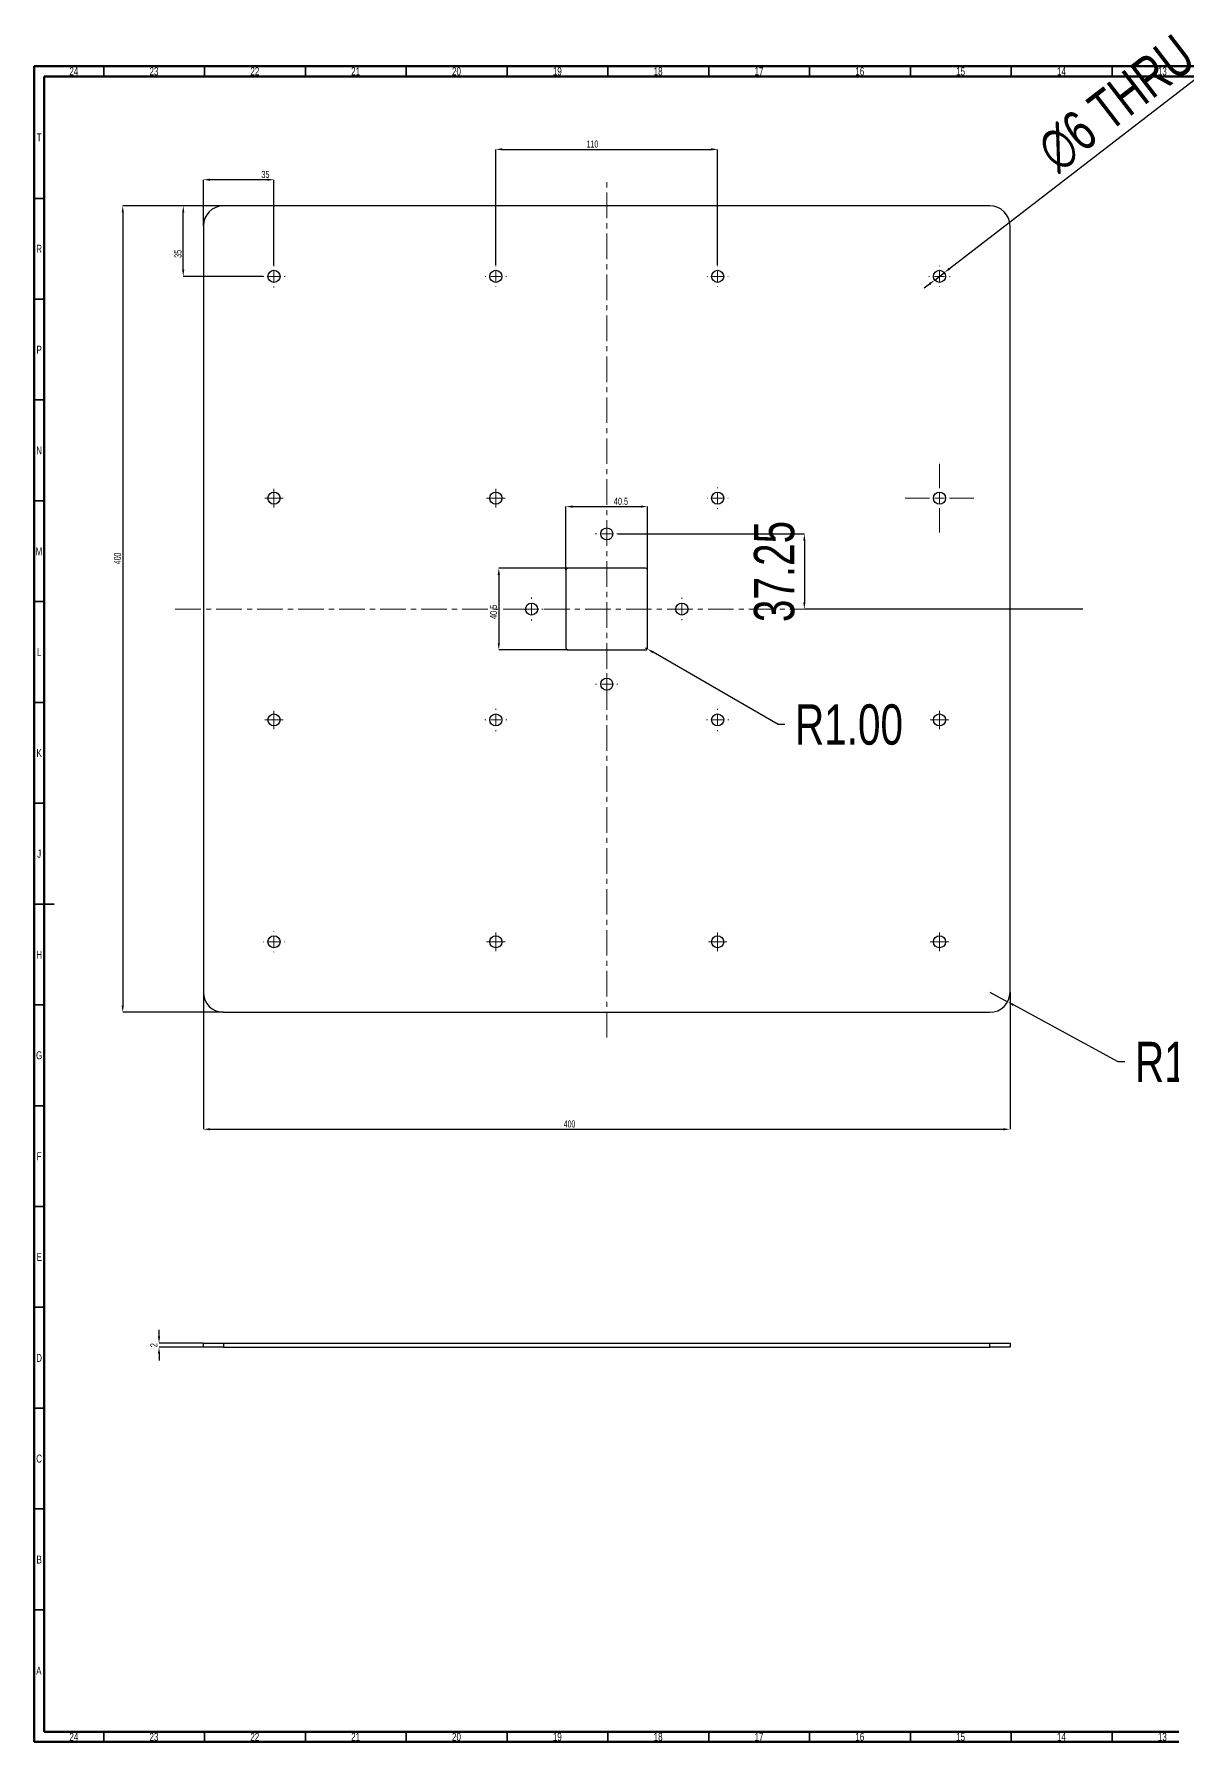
# Model space of a CAD drawing. Header units: inches. Extents: x 1517 to 7040, y -2638 to 1148.
# Drawn here: x 5871 to 6436, y 301 to 1148 of the extents above; entities that cross this region are included whole.
import ezdxf

# ---------------------------------------------------------------- set-up
doc = ezdxf.new("R2010")
doc.units = ezdxf.units.IN
doc.header["$MEASUREMENT"] = 0
doc.linetypes.add('CENTERX2', pattern=[20.32, 12.7, -2.54, 2.54, -2.54])
doc.styles.add('SLDTEXTSTYLE0', font='TXT', dxfattribs={"width": 0.75})
doc.styles.add('SLDTEXTSTYLE3', font='TXT', dxfattribs={"width": 0.75})
doc.styles.add('SLDTEXTSTYLE8', font='TXT', dxfattribs={"width": 0.589474})
doc.dimstyles.new('SLDDIMSTYLE0', dxfattribs={"dimtxt": 3.5, "dimasz": 3.302, "dimexe": 0, "dimexo": 0.0625, "dimgap": 0.875, "dimtad": 1, "dimrnd": 1e-09, "dimzin": 12, "dimdsep": 46, "dimtxsty": 'SLDTEXTSTYLE3', "dimsah": 1, "dimcen": 0.09, "dimadec": 0, "dimazin": 3, "dimtfac": 1, "dimtofl": 0, "dimtmove": 0, "dimatfit": 3, "dimfxl": 0, "dimfrac": 2, "dimtolj": 1, "dimtzin": 12, "dimarcsym": 0})
doc.dimstyles.new('SLDDIMSTYLE1', dxfattribs={"dimtxt": 3.5, "dimasz": 3.302, "dimexe": 0, "dimexo": 0.0625, "dimgap": 0.875, "dimtad": 1, "dimrnd": 1e-09, "dimzin": 12, "dimdsep": 46, "dimtxsty": 'SLDTEXTSTYLE8', "dimsah": 1, "dimcen": 0.09, "dimadec": 0, "dimazin": 3, "dimtfac": 1, "dimtofl": 0, "dimtmove": 0, "dimatfit": 3, "dimfxl": 0, "dimfrac": 2, "dimtolj": 1, "dimtzin": 12, "dimarcsym": 0})
doc.dimstyles.new('SLDDIMSTYLE2', dxfattribs={"dimtxt": 20, "dimasz": 3.302, "dimexe": 0, "dimexo": 0.0625, "dimgap": 5, "dimtad": 0, "dimtih": 1, "dimtoh": 1, "dimrnd": 1e-09, "dimzin": 4, "dimdsep": 46, "dimtxsty": 'SLDTEXTSTYLE0', "dimblk1": 'NONE', "dimsah": 1, "dimcen": 0, "dimadec": 0, "dimazin": 1, "dimtfac": 1, "dimtmove": 0, "dimatfit": 3, "dimldrblk": 'NONE', "dimfxl": 0, "dimfrac": 2, "dimtolj": 1, "dimtzin": 12, "dimarcsym": 0})
doc.dimstyles.new('SLDDIMSTYLE3', dxfattribs={"dimtxt": 20, "dimasz": 3.302, "dimexe": 0, "dimexo": 0.0625, "dimgap": 5, "dimtad": 1, "dimrnd": 1e-09, "dimzin": 12, "dimdsep": 46, "dimtxsty": 'SLDTEXTSTYLE0', "dimsah": 1, "dimcen": 0.09, "dimadec": 0, "dimazin": 3, "dimtfac": 1, "dimtmove": 0, "dimatfit": 0, "dimfxl": 0, "dimfrac": 2, "dimtolj": 1, "dimtzin": 12, "dimarcsym": 0})
doc.dimstyles.new('SLDDIMSTYLE4', dxfattribs={"dimtxt": 20, "dimasz": 3.302, "dimexe": 0, "dimexo": 0.0625, "dimgap": 5, "dimtad": 1, "dimrnd": 1e-09, "dimzin": 4, "dimdsep": 46, "dimtxsty": 'SLDTEXTSTYLE0', "dimsah": 1, "dimcen": 0, "dimadec": 0, "dimazin": 1, "dimtfac": 1, "dimtofl": 0, "dimtmove": 0, "dimatfit": 3, "dimfxl": 0, "dimfrac": 2, "dimtolj": 1, "dimtzin": 12, "dimarcsym": 0})

# ---------------------------------------------------------------- blocks, each defined once
blk = doc.blocks.new('*D675')
at = {"color": 0, "linetype": 'Continuous', "lineweight": -2, "transparency": 16777216}
for p, q in [((5932.88, 502.39), (5932.88, 505.69)), ((5954.82, 499.09), (5932.88, 499.09)), ((5954.82, 497.09), (5932.88, 497.09)), ((5932.88, 493.79), (5932.88, 490.48))]:
    blk.add_line(p, q, dxfattribs=at)
at = {"color": 0, "linetype": 'Continuous', "transparency": 16777216}
for points in [[(5932.33, 502.39), (5933.43, 502.39), (5932.88, 499.09)], [(5932.33, 493.79), (5933.43, 493.79), (5932.88, 497.09)]]:
    blk.add_solid(points, dxfattribs=at)
at = {"layer": 'Defpoints', "color": 0, "linetype": 'Continuous', "transparency": 16777216}
for p in [(5932.88, 497.09), (5954.88, 499.09), (5954.88, 497.09)]:
    blk.add_point(p, dxfattribs=at)
at = {"color": 0, "linetype": 'Continuous', "lineweight": 18, "transparency": 16777216, "insert": (5928.51, 498.09), "char_height": 3.5, "attachment_point": 2, "rotation": 90, "style": 'SLDTEXTSTYLE3'}
blk.add_mtext('\\A1;2', dxfattribs=at)
blk = doc.blocks.new('*D676')
at = {"color": 0, "linetype": 'Continuous', "lineweight": -2, "transparency": 16777216}
for p, q in [((5964.82, 1063.16), (5914.88, 1063.16)), ((5914.88, 1059.86), (5914.88, 666.46)), ((5964.82, 663.16), (5914.88, 663.16))]:
    blk.add_line(p, q, dxfattribs=at)
at = {"color": 0, "linetype": 'Continuous', "transparency": 16777216}
for points in [[(5914.33, 1059.86), (5915.43, 1059.86), (5914.88, 1063.16)], [(5914.33, 666.46), (5915.43, 666.46), (5914.88, 663.16)]]:
    blk.add_solid(points, dxfattribs=at)
at = {"layer": 'Defpoints', "color": 0, "linetype": 'Continuous', "transparency": 16777216}
for p in [(5964.88, 1063.16), (5914.88, 663.16), (5964.88, 663.16)]:
    blk.add_point(p, dxfattribs=at)
at = {"color": 0, "linetype": 'Continuous', "lineweight": 18, "transparency": 16777216, "insert": (5910.51, 888.28), "char_height": 3.5, "attachment_point": 2, "rotation": 90, "style": 'SLDTEXTSTYLE8'}
blk.add_mtext('\\A1;400', dxfattribs=at)
blk = doc.blocks.new('*D677')
at = {"color": 0, "linetype": 'Continuous', "lineweight": -2, "transparency": 16777216}
for p, q in [((5954.88, 673.1), (5954.88, 605.16)), ((6354.88, 673.1), (6354.88, 605.16)), ((5958.18, 605.16), (6351.58, 605.16))]:
    blk.add_line(p, q, dxfattribs=at)
at = {"color": 0, "linetype": 'Continuous', "transparency": 16777216}
for points in [[(5958.18, 605.71), (5958.18, 604.61), (5954.88, 605.16)], [(6351.58, 605.71), (6351.58, 604.61), (6354.88, 605.16)]]:
    blk.add_solid(points, dxfattribs=at)
at = {"layer": 'Defpoints', "color": 0, "linetype": 'Continuous', "transparency": 16777216}
for p in [(5954.88, 673.16), (6354.88, 673.16), (6354.88, 605.16)]:
    blk.add_point(p, dxfattribs=at)
at = {"color": 0, "linetype": 'Continuous', "lineweight": 18, "transparency": 16777216, "insert": (6136.44, 609.54), "char_height": 3.5, "attachment_point": 2, "style": 'SLDTEXTSTYLE8'}
blk.add_mtext('\\A1;400', dxfattribs=at)
blk = doc.blocks.new('*D678')
at = {"color": 0, "linetype": 'Continuous', "lineweight": -2, "transparency": 16777216}
for p, q in [((6344.88, 673.16), (6353.67, 668.38)), ((6408.54, 638.54), (6356.57, 666.81)), ((6411.84, 638.54), (6408.54, 638.54))]:
    blk.add_line(p, q, dxfattribs=at)
at = {"color": 0, "linetype": 'Continuous', "transparency": 16777216}
blk.add_solid([(6356.83, 667.29), (6356.31, 666.32), (6353.67, 668.38)], dxfattribs=at)
at = {"layer": 'Defpoints', "color": 0, "linetype": 'Continuous', "transparency": 16777216}
for p in [(6344.88, 673.16), (6353.67, 668.38)]:
    blk.add_point(p, dxfattribs=at)
at = {"color": 0, "linetype": 'Continuous', "lineweight": 18, "transparency": 16777216, "insert": (6416.84, 648.54), "char_height": 20, "attachment_point": 1, "style": 'SLDTEXTSTYLE0'}
blk.add_mtext('\\A1;R10.00', dxfattribs=at)
blk = doc.blocks.new('_None')
blk = doc.blocks.new('*D679')
at = {"color": 0, "linetype": 'Continuous', "lineweight": -2, "transparency": 16777216}
for p, q in [((5954.88, 1053.22), (5954.88, 1076.09)), ((5986.58, 1076.09), (5958.18, 1076.09)), ((5989.88, 1033.72), (5989.88, 1076.09))]:
    blk.add_line(p, q, dxfattribs=at)
at = {"color": 0, "linetype": 'Continuous', "transparency": 16777216}
for points in [[(5958.18, 1076.64), (5958.18, 1075.54), (5954.88, 1076.09)], [(5986.58, 1076.64), (5986.58, 1075.54), (5989.88, 1076.09)]]:
    blk.add_solid(points, dxfattribs=at)
at = {"layer": 'Defpoints', "color": 0, "linetype": 'Continuous', "transparency": 16777216}
for p in [(5954.88, 1076.09), (5954.88, 1053.16), (5989.88, 1033.66)]:
    blk.add_point(p, dxfattribs=at)
at = {"color": 0, "linetype": 'Continuous', "lineweight": 18, "transparency": 16777216, "insert": (5985.64, 1080.46), "char_height": 3.5, "attachment_point": 2, "style": 'SLDTEXTSTYLE3'}
blk.add_mtext('\\A1;35', dxfattribs=at)
blk = doc.blocks.new('*D680')
at = {"color": 0, "linetype": 'Continuous', "lineweight": -2, "transparency": 16777216}
for p, q in [((5964.82, 1063.16), (5944.88, 1063.16)), ((5944.88, 1031.46), (5944.88, 1059.86)), ((5984.32, 1028.16), (5944.88, 1028.16))]:
    blk.add_line(p, q, dxfattribs=at)
at = {"color": 0, "linetype": 'Continuous', "transparency": 16777216}
for points in [[(5944.33, 1059.86), (5945.43, 1059.86), (5944.88, 1063.16)], [(5944.33, 1031.46), (5945.43, 1031.46), (5944.88, 1028.16)]]:
    blk.add_solid(points, dxfattribs=at)
at = {"layer": 'Defpoints', "color": 0, "linetype": 'Continuous', "transparency": 16777216}
for p in [(5944.88, 1063.16), (5964.88, 1063.16), (5984.38, 1028.16)]:
    blk.add_point(p, dxfattribs=at)
at = {"color": 0, "linetype": 'Continuous', "lineweight": 18, "transparency": 16777216, "insert": (5940.51, 1039.33), "char_height": 3.5, "attachment_point": 2, "rotation": 90, "style": 'SLDTEXTSTYLE3'}
blk.add_mtext('\\A1;35', dxfattribs=at)
blk = doc.blocks.new('*D681')
at = {"color": 0, "linetype": 'Continuous', "lineweight": -2, "transparency": 16777216}
for p, q in [((6099.88, 1033.72), (6099.88, 1091.16)), ((6103.18, 1091.16), (6206.58, 1091.16)), ((6209.88, 1033.72), (6209.88, 1091.16))]:
    blk.add_line(p, q, dxfattribs=at)
at = {"color": 0, "linetype": 'Continuous', "transparency": 16777216}
for points in [[(6103.18, 1091.71), (6103.18, 1090.61), (6099.88, 1091.16)], [(6206.58, 1091.71), (6206.58, 1090.61), (6209.88, 1091.16)]]:
    blk.add_solid(points, dxfattribs=at)
at = {"layer": 'Defpoints', "color": 0, "linetype": 'Continuous', "transparency": 16777216}
for p in [(6209.88, 1091.16), (6099.88, 1033.66), (6209.88, 1033.66)]:
    blk.add_point(p, dxfattribs=at)
at = {"color": 0, "linetype": 'Continuous', "lineweight": 18, "transparency": 16777216, "insert": (6147.81, 1095.54), "char_height": 3.5, "attachment_point": 2, "style": 'SLDTEXTSTYLE8'}
blk.add_mtext('\\A1;110', dxfattribs=at)
blk = doc.blocks.new('*D682')
at = {"color": 0, "linetype": 'Continuous', "lineweight": -2, "transparency": 16777216}
for p, q in [((6324.87, 1032.01), (6464.67, 1139.83)), ((6317.51, 1026.33), (6322.26, 1029.99)), ((6314.89, 1024.31), (6312.28, 1022.3))]:
    blk.add_line(p, q, dxfattribs=at)
at = {"color": 0, "linetype": 'Continuous', "transparency": 16777216}
for points in [[(6314.56, 1024.75), (6315.23, 1023.88), (6317.51, 1026.33)], [(6324.54, 1032.45), (6325.21, 1031.57), (6322.26, 1029.99)]]:
    blk.add_solid(points, dxfattribs=at)
at = {"layer": 'Defpoints', "color": 0, "linetype": 'Continuous', "transparency": 16777216}
for p in [(6317.51, 1026.33), (6322.26, 1029.99)]:
    blk.add_point(p, dxfattribs=at)
at = {"color": 0, "linetype": 'Continuous', "lineweight": 18, "transparency": 16777216, "insert": (6366.26, 1095.5), "char_height": 20, "attachment_point": 1, "rotation": 37.64025, "style": 'SLDTEXTSTYLE0'}
blk.add_mtext('\\A1;∅6 THRU', dxfattribs=at)
blk = doc.blocks.new('*D683')
at = {"color": 0, "linetype": 'Continuous', "lineweight": -2, "transparency": 16777216}
for p, q in [((6174.13, 843.91), (6175, 843.41)), ((6239.97, 805.9), (6177.86, 841.76)), ((6243.27, 805.9), (6239.97, 805.9))]:
    blk.add_line(p, q, dxfattribs=at)
at = {"color": 0, "linetype": 'Continuous', "transparency": 16777216}
blk.add_solid([(6178.13, 842.24), (6177.58, 841.28), (6175, 843.41)], dxfattribs=at)
at = {"layer": 'Defpoints', "color": 0, "linetype": 'Continuous', "transparency": 16777216}
for p in [(6174.13, 843.91), (6175, 843.41)]:
    blk.add_point(p, dxfattribs=at)
at = {"color": 0, "linetype": 'Continuous', "lineweight": 18, "transparency": 16777216, "insert": (6248.27, 815.9), "char_height": 20, "attachment_point": 1, "style": 'SLDTEXTSTYLE0'}
blk.add_mtext('\\A1;R1.00', dxfattribs=at)
blk = doc.blocks.new('*D684')
at = {"color": 0, "linetype": 'Continuous', "lineweight": -2, "transparency": 16777216}
for p, q in [((6134.63, 882.47), (6134.63, 913.98)), ((6137.93, 913.98), (6171.83, 913.98)), ((6175.13, 882.47), (6175.13, 913.98))]:
    blk.add_line(p, q, dxfattribs=at)
at = {"color": 0, "linetype": 'Continuous', "transparency": 16777216}
for points in [[(6137.93, 914.53), (6137.93, 913.43), (6134.63, 913.98)], [(6171.83, 914.53), (6171.83, 913.43), (6175.13, 913.98)]]:
    blk.add_solid(points, dxfattribs=at)
at = {"layer": 'Defpoints', "color": 0, "linetype": 'Continuous', "transparency": 16777216}
for p in [(6175.13, 913.98), (6134.63, 882.41), (6175.13, 882.41)]:
    blk.add_point(p, dxfattribs=at)
at = {"color": 0, "linetype": 'Continuous', "lineweight": 18, "transparency": 16777216, "insert": (6161.93, 918.36), "char_height": 3.5, "attachment_point": 2, "style": 'SLDTEXTSTYLE3'}
blk.add_mtext('\\A1;40.5', dxfattribs=at)
blk = doc.blocks.new('*D685')
at = {"color": 0, "linetype": 'Continuous', "lineweight": -2, "transparency": 16777216}
for p, q in [((6135.57, 883.41), (6101.36, 883.41)), ((6101.36, 880.11), (6101.36, 846.21)), ((6135.57, 842.91), (6101.36, 842.91))]:
    blk.add_line(p, q, dxfattribs=at)
at = {"color": 0, "linetype": 'Continuous', "transparency": 16777216}
for points in [[(6100.81, 880.11), (6101.91, 880.11), (6101.36, 883.41)], [(6100.81, 846.21), (6101.91, 846.21), (6101.36, 842.91)]]:
    blk.add_solid(points, dxfattribs=at)
at = {"layer": 'Defpoints', "color": 0, "linetype": 'Continuous', "transparency": 16777216}
for p in [(6135.63, 883.41), (6101.36, 842.91), (6135.63, 842.91)]:
    blk.add_point(p, dxfattribs=at)
at = {"color": 0, "linetype": 'Continuous', "lineweight": 18, "transparency": 16777216, "insert": (6096.98, 861.78), "char_height": 3.5, "attachment_point": 2, "rotation": 90, "style": 'SLDTEXTSTYLE3'}
blk.add_mtext('\\A1;40.5', dxfattribs=at)
blk = doc.blocks.new('*D686')
at = {"color": 0, "linetype": 'Continuous', "lineweight": -2, "transparency": 16777216}
for p, q in [((6160.45, 900.41), (6252.88, 900.41)), ((6252.88, 897.11), (6252.88, 866.46)), ((6390.91, 863.16), (6252.88, 863.16))]:
    blk.add_line(p, q, dxfattribs=at)
at = {"color": 0, "linetype": 'Continuous', "transparency": 16777216}
for points in [[(6252.33, 897.11), (6253.43, 897.11), (6252.88, 900.41)], [(6252.33, 866.46), (6253.43, 866.46), (6252.88, 863.16)]]:
    blk.add_solid(points, dxfattribs=at)
at = {"layer": 'Defpoints', "color": 0, "linetype": 'Continuous', "transparency": 16777216}
for p in [(6160.38, 900.41), (6252.88, 863.16), (6390.98, 863.16)]:
    blk.add_point(p, dxfattribs=at)
at = {"color": 0, "linetype": 'Continuous', "lineweight": 18, "transparency": 16777216, "insert": (6227.88, 881.79), "char_height": 20, "attachment_point": 2, "rotation": 90, "style": 'SLDTEXTSTYLE0'}
blk.add_mtext('\\A1;37.25', dxfattribs=at)
blk = doc.blocks.new('SW_CENTERMARKSYMBOL_0')
at = {"color": 0, "linetype": 'Continuous', "lineweight": 18}
for p, q in [((-5, 0), (-5.5, 0)), ((0, 0), (-2.5, 0)), ((0, 5), (0, 5.5)), ((0, 0), (0, 2.5)), ((0, 0), (0, -2.5)), ((0, 0), (2.5, 0)), ((5, 0), (5.5, 0)), ((0, -5), (0, -5.5))]:
    blk.add_line(p, q, dxfattribs=at)
blk = doc.blocks.new('SW_CENTERMARKSYMBOL_1')
at = {"color": 0, "linetype": 'Continuous', "lineweight": 18}
for p, q in [((-5, 0), (-5.5, 0)), ((0, 0), (-2.5, 0)), ((0, 5), (0, 5.5)), ((0, 0), (0, 2.5)), ((0, 0), (0, -2.5)), ((0, 0), (2.5, 0)), ((5, 0), (5.5, 0)), ((0, -5), (0, -5.5))]:
    blk.add_line(p, q, dxfattribs=at)
blk = doc.blocks.new('SW_CENTERMARKSYMBOL_2')
at = {"color": 0, "linetype": 'Continuous', "lineweight": 18}
for p, q in [((-5, 0), (-5.75, 0)), ((0, 0), (-2.5, 0)), ((0, 5), (0, 5.75)), ((0, 0), (0, 2.5)), ((0, 0), (0, -2.5)), ((0, 0), (2.5, 0)), ((5, 0), (5.75, 0)), ((0, -5), (0, -5.75))]:
    blk.add_line(p, q, dxfattribs=at)
blk = doc.blocks.new('SW_CENTERMARKSYMBOL_3')
at = {"color": 0, "linetype": 'Continuous', "lineweight": 18}
for p, q in [((-5, 0), (-5.75, 0)), ((0, 0), (-2.5, 0)), ((0, 5), (0, 5.75)), ((0, 0), (0, 2.5)), ((0, 0), (0, -2.5)), ((0, 0), (2.5, 0)), ((5, 0), (5.75, 0)), ((0, -5), (0, -5.75))]:
    blk.add_line(p, q, dxfattribs=at)
blk = doc.blocks.new('SW_CENTERMARKSYMBOL_4')
at = {"color": 0, "linetype": 'Continuous', "lineweight": 18}
for p, q in [((-5, 0), (-5.5, 0)), ((0, 0), (-2.5, 0)), ((0, 5), (0, 5.5)), ((0, 0), (0, 2.5)), ((0, 0), (0, -2.5)), ((0, 0), (2.5, 0)), ((5, 0), (5.5, 0)), ((0, -5), (0, -5.5))]:
    blk.add_line(p, q, dxfattribs=at)
blk = doc.blocks.new('SW_CENTERMARKSYMBOL_5')
at = {"color": 0, "linetype": 'Continuous', "lineweight": 0}
for p, q in [((-5, 0), (-5.25, 0)), ((0, 0), (-2.5, 0)), ((0, 5), (0, 5.25)), ((0, 0), (0, 2.5)), ((0, 0), (0, -2.5)), ((0, 0), (2.5, 0)), ((5, 0), (5.25, 0)), ((0, -5), (0, -5.25))]:
    blk.add_line(p, q, dxfattribs=at)
blk = doc.blocks.new('SW_CENTERMARKSYMBOL_6')
at = {"color": 0, "linetype": 'Continuous', "lineweight": 0}
for p, q in [((-2.5, 0), (-4.6, 0)), ((0, 0), (-2.5, 0)), ((0, 2.5), (0, 4.6)), ((0, 0), (0, 2.5)), ((0, 0), (0, -2.5)), ((0, 0), (2.5, 0)), ((2.5, 0), (4.6, 0)), ((0, -2.5), (0, -4.6))]:
    blk.add_line(p, q, dxfattribs=at)
blk = doc.blocks.new('SW_CENTERMARKSYMBOL_7')
at = {"color": 0, "linetype": 'Continuous', "lineweight": 0}
for p, q in [((-2.5, 0), (-4.6, 0)), ((0, 0), (-2.5, 0)), ((0, 2.5), (0, 4.6)), ((0, 0), (0, 2.5)), ((0, 0), (0, -2.5)), ((0, 0), (2.5, 0)), ((2.5, 0), (4.6, 0)), ((0, -2.5), (0, -4.6))]:
    blk.add_line(p, q, dxfattribs=at)
blk = doc.blocks.new('SW_CENTERMARKSYMBOL_8')
at = {"color": 0, "linetype": 'Continuous', "lineweight": 0}
for p, q in [((-2.5, 0), (-4.6, 0)), ((0, 0), (-2.5, 0)), ((0, 2.5), (0, 4.6)), ((0, 0), (0, 2.5)), ((0, 0), (0, -2.5)), ((0, 0), (2.5, 0)), ((2.5, 0), (4.6, 0)), ((0, -2.5), (0, -4.6))]:
    blk.add_line(p, q, dxfattribs=at)
blk = doc.blocks.new('SW_CENTERMARKSYMBOL_9')
at = {"color": 0, "linetype": 'Continuous', "lineweight": 0}
for p, q in [((-2.5, 0), (-4.6, 0)), ((0, 0), (-2.5, 0)), ((0, 2.5), (0, 4.6)), ((0, 0), (0, 2.5)), ((0, 0), (0, -2.5)), ((0, 0), (2.5, 0)), ((2.5, 0), (4.6, 0)), ((0, -2.5), (0, -4.6))]:
    blk.add_line(p, q, dxfattribs=at)
blk = doc.blocks.new('SW_CENTERMARKSYMBOL_10')
at = {"color": 0, "linetype": 'Continuous', "lineweight": 0}
for p, q in [((-2.5, 0), (-4.6, 0)), ((0, 0), (-2.5, 0)), ((0, 2.5), (0, 4.6)), ((0, 0), (0, 2.5)), ((0, 0), (0, -2.5)), ((0, 0), (2.5, 0)), ((2.5, 0), (4.6, 0)), ((0, -2.5), (0, -4.6))]:
    blk.add_line(p, q, dxfattribs=at)
blk = doc.blocks.new('SW_CENTERMARKSYMBOL_11')
at = {"color": 0, "linetype": 'Continuous', "lineweight": 0}
for p, q in [((-2.5, 0), (-4.6, 0)), ((0, 0), (-2.5, 0)), ((0, 2.5), (0, 4.6)), ((0, 0), (0, 2.5)), ((0, 0), (0, -2.5)), ((0, 0), (2.5, 0)), ((2.5, 0), (4.6, 0)), ((0, -2.5), (0, -4.6))]:
    blk.add_line(p, q, dxfattribs=at)
blk = doc.blocks.new('SW_CENTERMARKSYMBOL_12')
at = {"color": 0, "linetype": 'Continuous', "lineweight": 0}
for p, q in [((-2.5, 0), (-4.6, 0)), ((0, 0), (-2.5, 0)), ((0, 2.5), (0, 4.6)), ((0, 0), (0, 2.5)), ((0, 0), (0, -2.5)), ((0, 0), (2.5, 0)), ((2.5, 0), (4.6, 0)), ((0, -2.5), (0, -4.6))]:
    blk.add_line(p, q, dxfattribs=at)
blk = doc.blocks.new('SW_CENTERMARKSYMBOL_13')
at = {"color": 0, "linetype": 'Continuous', "lineweight": 0}
for p, q in [((-5, 0), (-5.25, 0)), ((0, 0), (-2.5, 0)), ((0, 5), (0, 5.25)), ((0, 0), (0, 2.5)), ((0, 0), (0, -2.5)), ((0, 0), (2.5, 0)), ((5, 0), (5.25, 0)), ((0, -5), (0, -5.25))]:
    blk.add_line(p, q, dxfattribs=at)
blk = doc.blocks.new('SW_CENTERMARKSYMBOL_14')
at = {"color": 0, "linetype": 'Continuous', "lineweight": 0}
for p, q in [((-5, 0), (-5.25, 0)), ((0, 0), (-2.5, 0)), ((0, 5), (0, 5.25)), ((0, 0), (0, 2.5)), ((0, 0), (0, -2.5)), ((0, 0), (2.5, 0)), ((5, 0), (5.25, 0)), ((0, -5), (0, -5.25))]:
    blk.add_line(p, q, dxfattribs=at)
blk = doc.blocks.new('SW_CENTERMARKSYMBOL_15')
at = {"color": 0, "linetype": 'Continuous', "lineweight": 0}
for p, q in [((-5, 0), (-5.25, 0)), ((0, 0), (-2.5, 0)), ((0, 5), (0, 5.25)), ((0, 0), (0, 2.5)), ((0, 0), (0, -2.5)), ((0, 0), (2.5, 0)), ((5, 0), (5.25, 0)), ((0, -5), (0, -5.25))]:
    blk.add_line(p, q, dxfattribs=at)
blk = doc.blocks.new('SW_CENTERMARKSYMBOL_16')
at = {"color": 0, "linetype": 'Continuous', "lineweight": 0}
for p, q in [((-5, 0), (-5.25, 0)), ((0, 0), (-2.5, 0)), ((0, 5), (0, 5.25)), ((0, 0), (0, 2.5)), ((0, 0), (0, -2.5)), ((0, 0), (2.5, 0)), ((5, 0), (5.25, 0)), ((0, -5), (0, -5.25))]:
    blk.add_line(p, q, dxfattribs=at)
blk = doc.blocks.new('SW_CENTERMARKSYMBOL_17')
at = {"color": 0, "linetype": 'Continuous', "lineweight": 0}
for p, q in [((0, 5), (0, 17)), ((-5, 0), (-17, 0)), ((0, 0), (-2.5, 0)), ((0, 0), (0, 2.5)), ((0, 0), (0, -2.5)), ((0, 0), (2.5, 0)), ((5, 0), (17, 0)), ((0, -5), (0, -17))]:
    blk.add_line(p, q, dxfattribs=at)
blk = doc.blocks.new('SW_CENTERMARKSYMBOL_18')
at = {"color": 0, "linetype": 'Continuous', "lineweight": 18}
for p, q in [((-5, 0), (-5.5, 0)), ((0, 0), (-2.5, 0)), ((0, 5), (0, 5.5)), ((0, 0), (0, 2.5)), ((0, 0), (0, -2.5)), ((0, 0), (2.5, 0)), ((5, 0), (5.5, 0)), ((0, -5), (0, -5.5))]:
    blk.add_line(p, q, dxfattribs=at)
blk = doc.blocks.new('SW_CENTERMARKSYMBOL_19')
at = {"color": 0, "linetype": 'Continuous', "lineweight": 18}
for p, q in [((-5, 0), (-5.5, 0)), ((0, 0), (-2.5, 0)), ((0, 5), (0, 5.5)), ((0, 0), (0, 2.5)), ((0, 0), (0, -2.5)), ((0, 0), (2.5, 0)), ((5, 0), (5.5, 0)), ((0, -5), (0, -5.5))]:
    blk.add_line(p, q, dxfattribs=at)

msp = doc.modelspace()

# ---------------------------------------------------------------- linework, layer by layer
at = {"color": 7, "linetype": 'Continuous', "lineweight": 70}
for p, q in [((5870.956, 301.345), (5870.956, 1132.345)), ((5870.956, 1132.345), (7039.956, 1132.345)), ((5875.956, 306.345), (5875.956, 1127.345)), ((5875.956, 1127.345), (7034.956, 1127.345)), ((7034.956, 306.345), (5875.956, 306.345)), ((7039.956, 301.345), (5870.956, 301.345))]:
    msp.add_line(p, q, dxfattribs=at)
at = {"color": 7, "linetype": 'Continuous', "lineweight": 35}
for p, q in [((5905.456, 1127.345), (5905.456, 1132.345)), ((5955.456, 1127.345), (5955.456, 1132.345)), ((6005.456, 1127.345), (6005.456, 1132.345)), ((6055.456, 1127.345), (6055.456, 1132.345)), ((6105.456, 1127.345), (6105.456, 1132.345)), ((6155.456, 1127.345), (6155.456, 1132.345)), ((6205.456, 1127.345), (6205.456, 1132.345)), ((6255.456, 1127.345), (6255.456, 1132.345)), ((6305.456, 1127.345), (6305.456, 1132.345)), ((6355.456, 1127.345), (6355.456, 1132.345)), ((6405.456, 1127.345), (6405.456, 1132.345)), ((5875.956, 1066.845), (5870.956, 1066.845)), ((5875.956, 1016.845), (5870.956, 1016.845)), ((5875.956, 966.845), (5870.956, 966.845)), ((5875.956, 916.845), (5870.956, 916.845)), ((5875.956, 866.845), (5870.956, 866.845)), ((5875.956, 816.845), (5870.956, 816.845)), ((5875.956, 766.845), (5870.956, 766.845)), ((5870.956, 716.845), (5880.956, 716.845)), ((5875.956, 716.845), (5870.956, 716.845)), ((5875.956, 666.845), (5870.956, 666.845)), ((5875.956, 616.845), (5870.956, 616.845)), ((5875.956, 566.845), (5870.956, 566.845)), ((5875.956, 516.845), (5870.956, 516.845)), ((5875.956, 466.845), (5870.956, 466.845)), ((5875.956, 416.845), (5870.956, 416.845)), ((5875.956, 366.845), (5870.956, 366.845)), ((5905.456, 306.345), (5905.456, 301.345)), ((5955.456, 306.345), (5955.456, 301.345)), ((6005.456, 306.345), (6005.456, 301.345)), ((6055.456, 306.345), (6055.456, 301.345)), ((6105.456, 306.345), (6105.456, 301.345)), ((6155.456, 306.345), (6155.456, 301.345)), ((6205.456, 306.345), (6205.456, 301.345)), ((6255.456, 306.345), (6255.456, 301.345)), ((6305.456, 306.345), (6305.456, 301.345)), ((6355.456, 306.345), (6355.456, 301.345)), ((6405.456, 306.345), (6405.456, 301.345))]:
    msp.add_line(p, q, dxfattribs=at)
at = {"color": 7, "linetype": 'CENTERX2', "lineweight": 18}
for p, q in [((6154.883, 650.642), (6154.883, 1075.206)), ((5940.944, 863.162), (6390.977, 863.162))]:
    msp.add_line(p, q, dxfattribs=at)
at = {"color": 7, "linetype": 'Continuous', "lineweight": 25}
for p, q in [((6344.883, 1063.162), (5964.883, 1063.162)), ((5954.883, 1053.162), (5954.883, 673.162)), ((6354.883, 673.162), (6354.883, 1053.162)), ((6134.633, 882.412), (6134.633, 843.912)), ((6174.133, 883.412), (6135.633, 883.412)), ((6175.133, 843.912), (6175.133, 882.412)), ((6135.633, 842.912), (6174.133, 842.912)), ((5964.883, 663.162), (6344.883, 663.162)), ((5954.883, 497.088), (5954.883, 499.088)), ((5954.883, 499.088), (5964.883, 499.088)), ((5964.883, 497.088), (5954.883, 497.088)), ((5964.883, 499.088), (5964.883, 497.088)), ((5964.883, 499.088), (6344.883, 499.088)), ((5964.883, 497.088), (6344.883, 497.088)), ((6344.883, 497.088), (6344.883, 499.088)), ((6344.883, 499.088), (6354.883, 499.088)), ((6354.883, 497.088), (6344.883, 497.088)), ((6354.883, 499.088), (6354.883, 497.088))]:
    msp.add_line(p, q, dxfattribs=at)
for centre in [(5989.883, 1028.162), (6099.883, 1028.162), (6209.883, 1028.162), (6319.883, 1028.162), (5989.883, 918.162), (6099.883, 918.162), (6209.883, 918.162), (6319.883, 918.162), (6154.883, 900.412), (6117.633, 863.162), (6192.133, 863.162), (6154.883, 825.912), (5989.883, 808.162), (6099.883, 808.162), (6209.883, 808.162), (6319.883, 808.162), (5989.883, 698.162), (6099.883, 698.162), (6209.883, 698.162), (6319.883, 698.162)]:
    msp.add_circle(centre, 3, dxfattribs=at)
for centre, radius, start, end in [((5964.883, 1053.162), 10, 90, 180), ((6344.883, 1053.162), 10, 0, 90), ((6135.633, 882.412), 1, 90, 180), ((6174.133, 882.412), 1, 0, 90), ((6135.633, 843.912), 1, 180, 270), ((6174.133, 843.912), 1, 270, 0), ((5964.883, 673.162), 10, 180, 270), ((6344.883, 673.162), 10, 270, 0)]:
    msp.add_arc(centre, radius, start, end, dxfattribs=at)

# ---------------------------------------------------------------- block references
at = {"color": 7, "linetype": 'Continuous', "lineweight": 0}
for name, p in [('SW_CENTERMARKSYMBOL_4', (5989.883, 1028.162)), ('SW_CENTERMARKSYMBOL_15', (6099.883, 1028.162)), ('SW_CENTERMARKSYMBOL_14', (6209.883, 1028.162)), ('SW_CENTERMARKSYMBOL_13', (6319.883, 1028.162)), ('SW_CENTERMARKSYMBOL_17', (6319.883, 918.162)), ('SW_CENTERMARKSYMBOL_16', (6209.883, 918.162)), ('SW_CENTERMARKSYMBOL_7', (5989.883, 918.162)), ('SW_CENTERMARKSYMBOL_12', (6099.883, 918.162)), ('SW_CENTERMARKSYMBOL_2', (6154.883, 900.412)), ('SW_CENTERMARKSYMBOL_3', (6117.633, 863.162)), ('SW_CENTERMARKSYMBOL_1', (6192.133, 863.162)), ('SW_CENTERMARKSYMBOL_0', (6154.883, 825.912)), ('SW_CENTERMARKSYMBOL_18', (6099.883, 808.162)), ('SW_CENTERMARKSYMBOL_19', (6209.883, 808.162)), ('SW_CENTERMARKSYMBOL_6', (5989.883, 808.162)), ('SW_CENTERMARKSYMBOL_8', (6319.883, 808.162)), ('SW_CENTERMARKSYMBOL_5', (5989.883, 698.162)), ('SW_CENTERMARKSYMBOL_9', (6099.883, 698.162)), ('SW_CENTERMARKSYMBOL_10', (6209.883, 698.162)), ('SW_CENTERMARKSYMBOL_11', (6319.883, 698.162))]:
    msp.add_blockref(name, p, dxfattribs=at)

# ---------------------------------------------------------------- texts
at = {"color": 7, "linetype": 'Continuous', "lineweight": 0, "attachment_point": 2, "style": 'SLDTEXTSTYLE0'}
for s, insert, char_height in [('24', (5890.626, 1131.819), 3.9687), ('23', (5930.376, 1131.819), 3.9687), ('22', (5980.376, 1131.819), 3.9687), ('21', (6030.376, 1131.819), 3.9687), ('20', (6080.376, 1131.819), 3.9687), ('19', (6130.376, 1131.819), 3.9687), ('18', (6180.376, 1131.819), 3.9687), ('17', (6230.376, 1131.819), 3.9687), ('16', (6280.376, 1131.819), 3.9687), ('15', (6330.376, 1131.819), 3.9687), ('14', (6380.376, 1131.819), 3.9687), ('13', (6430.376, 1131.819), 3.9687), ('T', (5873.444, 1099.069), 3.969), ('R', (5873.4, 1043.819), 3.969), ('P', (5873.441, 993.763), 3.969), ('N', (5873.42, 943.819), 3.969), ('M', (5873.318, 893.763), 3.969), ('L', (5873.41, 843.819), 3.969), ('K', (5873.444, 793.763), 3.969), ('J', (5873.421, 743.819), 3.969), ('H', (5873.446, 693.763), 3.969), ('G', (5873.442, 643.819), 3.969), ('F', (5873.414, 593.763), 3.969), ('E', (5873.464, 543.819), 3.969), ('D', (5873.409, 493.763), 3.969), ('C', (5873.414, 443.819), 3.969), ('B', (5873.426, 393.763), 3.969), ('A', (5873.296, 338.569), 3.969), ('24', (5890.626, 305.819), 3.9687), ('23', (5930.376, 305.819), 3.9687), ('22', (5980.376, 305.819), 3.9687), ('21', (6030.376, 305.819), 3.9687), ('20', (6080.376, 305.819), 3.9687), ('19', (6130.376, 305.819), 3.9687), ('18', (6180.376, 305.819), 3.9687), ('17', (6230.376, 305.819), 3.9687), ('16', (6280.376, 305.819), 3.9687), ('15', (6330.376, 305.819), 3.9687), ('14', (6380.376, 305.819), 3.9687), ('13', (6430.376, 305.819), 3.9687)]:
    msp.add_mtext(s, dxfattribs=dict(at, insert=insert, char_height=char_height))

# ---------------------------------------------------------------- dimensions: what is measured, and where the dimension line sits
at = {"color": 7, "linetype": 'Continuous', "lineweight": 18}
dim = msp.add_diameter_dim_2p(p1=(6317.507, 1026.329), p2=(6322.258, 1029.994), text='<> THRU', dimstyle='SLDDIMSTYLE3', dxfattribs=at)
dim.commit()
dim.dimension.update_dxf_attribs({"geometry": '*D682', "text_midpoint": (6421.119, 1106.237), "dimtype": 163})
for base, p1, p2, dimstyle, picture, middle in [((6209.883, 1091.162), (6099.883, 1033.662), (6209.883, 1033.662), 'SLDDIMSTYLE1', '*D681', (6147.811, 1091.162)), ((5954.883, 1076.086), (5989.883, 1033.662), (5954.883, 1053.162), 'SLDDIMSTYLE0', '*D679', (5985.638, 1076.086)), ((6175.133, 913.983), (6134.633, 882.412), (6175.133, 882.412), 'SLDDIMSTYLE0', '*D684', (6161.929, 913.983)), ((6354.883, 605.162), (5954.883, 673.162), (6354.883, 673.162), 'SLDDIMSTYLE1', '*D677', (6136.443, 605.162))]:
    dim = msp.add_linear_dim(base=base, p1=p1, p2=p2, dimstyle=dimstyle, dxfattribs=at)
    dim.commit()
    dim.dimension.update_dxf_attribs({"geometry": picture, "text_midpoint": middle, "dimtype": 160})
for base, p1, p2, dimstyle, picture, middle in [((5914.883, 663.162), (5964.883, 1063.162), (5964.883, 663.162), 'SLDDIMSTYLE1', '*D676', (5914.883, 888.285)), ((5944.883, 1063.162), (5984.383, 1028.162), (5964.883, 1063.162), 'SLDDIMSTYLE0', '*D680', (5944.883, 1039.333)), ((6252.884, 863.162), (6160.383, 900.412), (6390.977, 863.162), 'SLDDIMSTYLE4', '*D686', (6252.884, 881.787)), ((6101.358, 842.912), (6135.633, 883.412), (6135.633, 842.912), 'SLDDIMSTYLE0', '*D685', (6101.358, 861.781)), ((5932.883, 497.088), (5954.883, 499.088), (5954.883, 497.088), 'SLDDIMSTYLE0', '*D675', (5932.883, 498.088))]:
    dim = msp.add_linear_dim(base=base, p1=p1, p2=p2, angle=90, dimstyle=dimstyle, dxfattribs=at)
    dim.commit()
    dim.dimension.update_dxf_attribs({"geometry": picture, "text_midpoint": middle, "dimtype": 160})
for center, mpoint, picture, middle in [((6174.133, 843.912), (6174.999, 843.412), '*D683', (6273.268, 805.903)), ((6344.883, 673.162), (6353.667, 668.384), '*D678', (6448.094, 638.54))]:
    dim = msp.add_radius_dim(center=center, mpoint=mpoint, dimstyle='SLDDIMSTYLE2', dxfattribs=at)
    dim.commit()
    dim.dimension.update_dxf_attribs({"geometry": picture, "text_midpoint": middle, "dimtype": 164})

doc.saveas('drawing.dxf')
